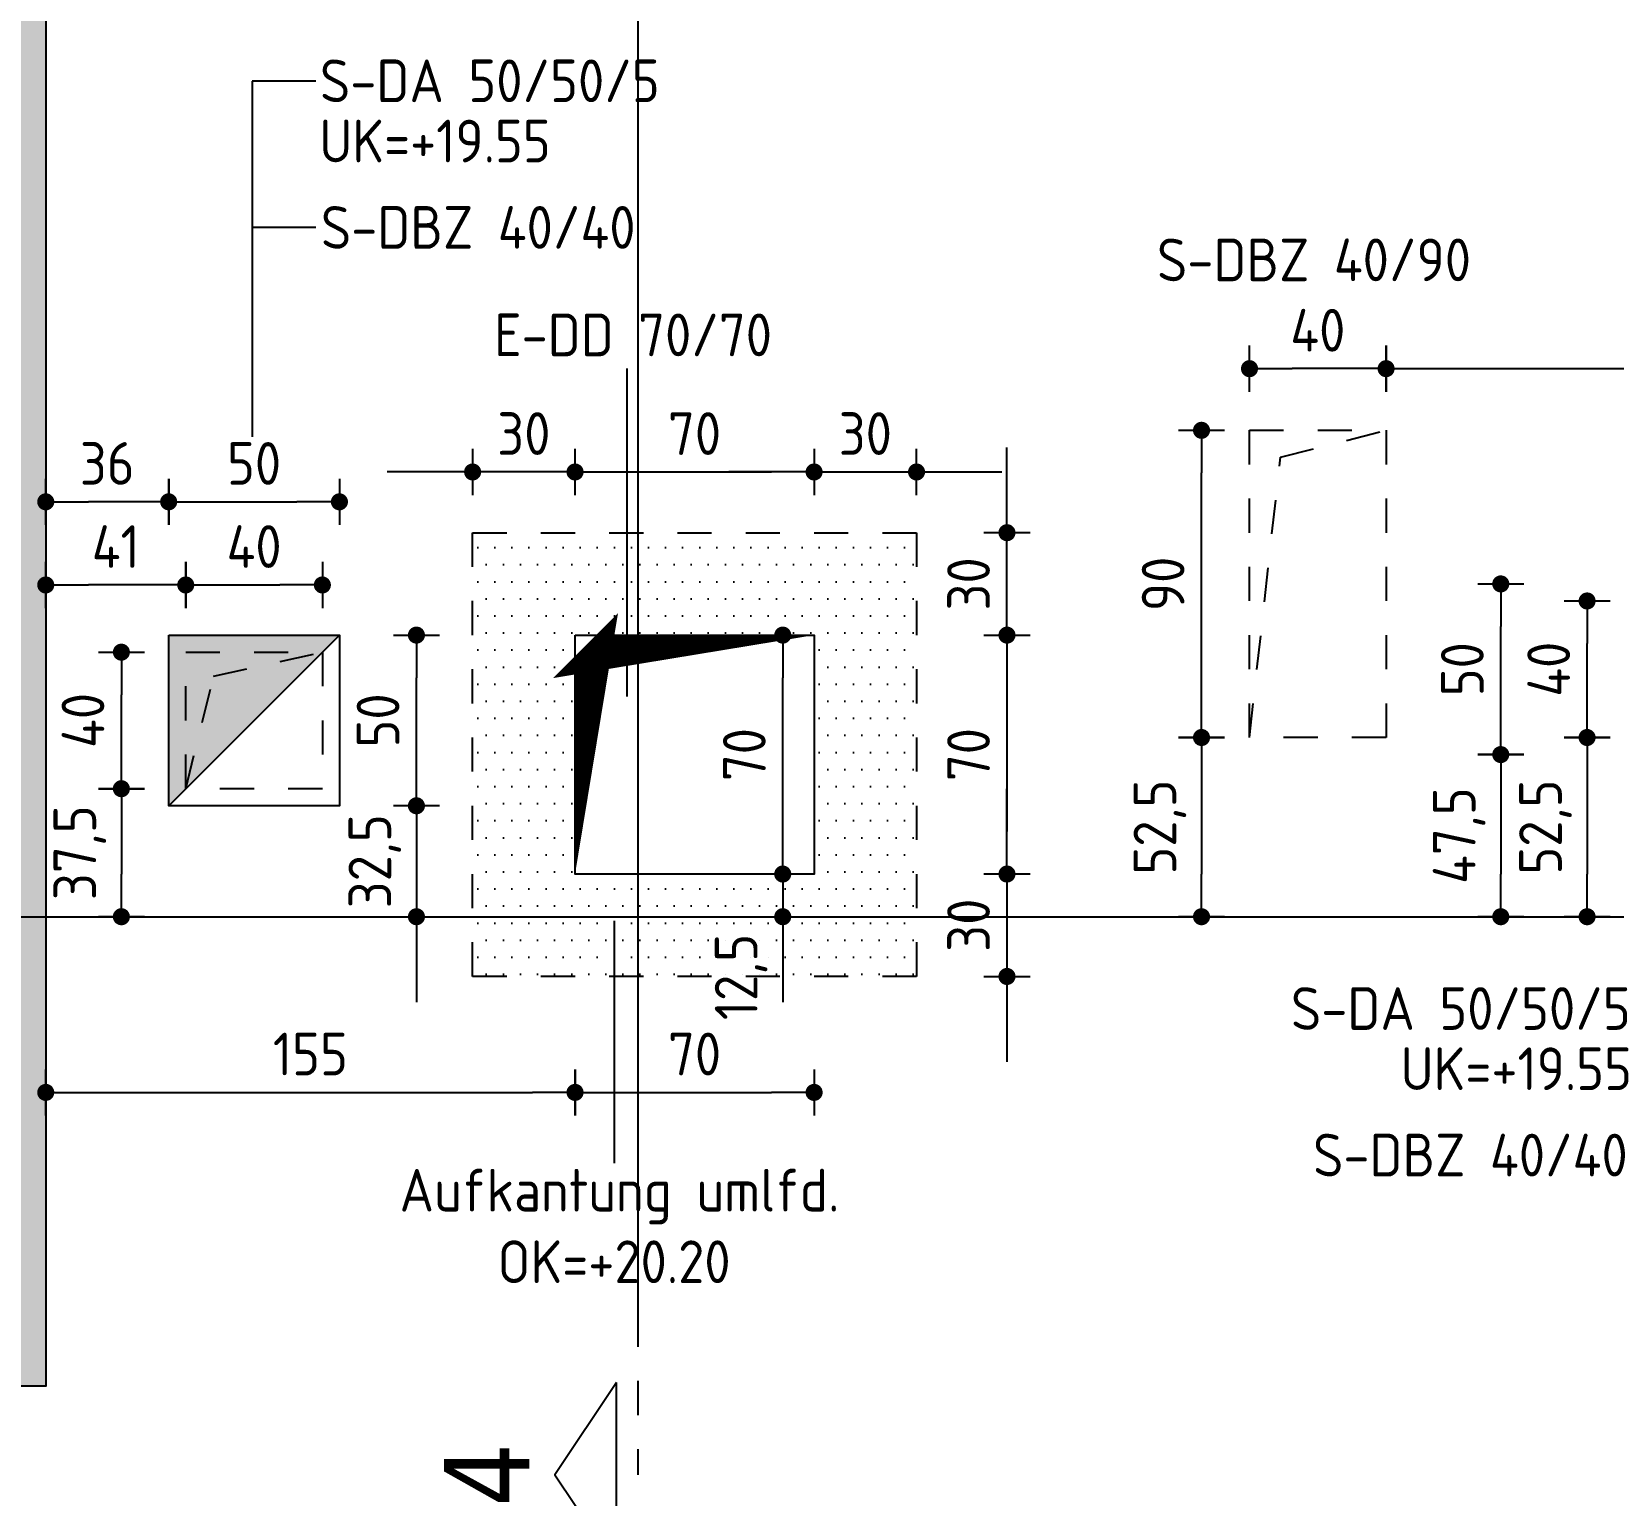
# Model space of a CAD drawing. Extents: x 22 to 185, y 12 to 71.
# Drawn here: x 27.433 to 32.065, y 50.273 to 54.562 of the extents above; entities that cross this region are included whole.
import ezdxf
from ezdxf.enums import TextEntityAlignment as Align

# ---------------------------------------------------------------- set-up
doc = ezdxf.new("R2010")
doc.units = 0
doc.header["$LTSCALE"] = 0.5
doc.header["$MEASUREMENT"] = 0
doc.header["$PDSIZE"] = 0.15
for name, pattern in [('AUSGEZOGEN', [1000.01, 1000, 0.01]), ('HIDDEN2', [0.187, 0.125, -0.062]), ('PUNKT', [0.175, 0.05, -0.125]), ('STRICHPUNKT2', [0.55, 0.25, -0.125, 0.05, -0.125])]:
    doc.linetypes.add(name, pattern=pattern)
doc.layers.get('0').update_dxf_attribs({"linetype": 'CONTINUOUS'})
doc.layers.get('Defpoints').update_dxf_attribs({"linetype": 'CONTINUOUS'})
for name, color, linetype in [('ACHSEN', 7, 'CONTINUOUS'), ('Attika DG', 7, 'CONTINUOUS'), ('BETON', 7, 'CONTINUOUS'), ('DD', 7, 'CONTINUOUS'), ('grau_dunkel', 7, 'CONTINUOUS'), ('grau_mittel', 7, 'CONTINUOUS'), ('HILFE', 7, 'CONTINUOUS'), ('MASSE', 7, 'CONTINUOUS'), ('SCHATTEN', 7, 'CONTINUOUS'), ('SCHNITTE', 7, 'CONTINUOUS'), ('TEXT', 7, 'CONTINUOUS')]:
    doc.layers.add(name, color=color, linetype=linetype)
doc.layers.add('NOPLOT', color=7, linetype='CONTINUOUS', plot=False)
doc.styles.add('HELV', font='tahoma.ttf')
doc.styles.add('TXT', font='isocp.shx')
doc.dimstyles.new('DOT_I', dxfattribs={"dimscale": 0.5, "dimtxt": 0.25, "dimasz": 0.25, "dimexe": 0.1, "dimexo": 0.3, "dimgap": 0.1, "dimtad": 1, "dimdec": 3, "dimzin": 3, "dimtxsty": 'TXT', "dimblk": 'DOT', "dimblk1": 'DOT', "dimblk2": 'DOT', "dimsah": 1, "dimcen": 0.1, "dimse1": 1, "dimse2": 1, "dimazin": 0, "dimtfac": 1, "dimtdec": 4, "dimtix": 1, "dimtmove": 2, "dimatfit": 3, "dimldrblk": 'DOT', "dimfxl": 0, "dimtvp": 1, "dimtolj": 1, "dimtzin": 0, "dimarcsym": 0})

# ---------------------------------------------------------------- blocks, each defined once
blk = doc.blocks.new('DG')
at = {"color": 0, "linetype": 'ByBlock', "lineweight": -2}
blk.add_lwpolyline([(31.45, 13.15), (7.6, 13.15), (7.6, 15.57), (4.025, 15.57), (4.025, 7.825), (3.775, 7.825), (3.775, 15.57), (0.285, 15.57)], dxfattribs=at)
blk = doc.blocks.new('Aufkantung')
at = {"color": 0, "linetype": 'ByBlock', "lineweight": -2}
for points in [[(5.175, 10.325), (6.475, 10.325), (6.475, 9.025), (5.175, 9.025)], [(5.475, 10.025), (6.175, 10.025), (6.175, 9.325), (5.475, 9.325)]]:
    blk.add_lwpolyline(points, close=True, dxfattribs=at)
blk = doc.blocks.new('DOT')
at = {"layer": 'MASSE', "color": 7, "linetype": 'Continuous'}
for p, q in [((0, 0.54), (0, -0.54)), ((0, 0), (-1, 0))]:
    blk.add_line(p, q, dxfattribs=at)
at = {"layer": 'MASSE', "color": 7, "linetype": 'Continuous', "const_width": 0.2}
blk.add_lwpolyline([(-0.1, 0, 1), (0.1, 0, 1)], format="xyb", close=True, dxfattribs=at)
blk = doc.blocks.new('*D175')
at = {"layer": 'Defpoints', "color": 0, "linetype": 'AUSGEZOGEN', "transparency": 16777216}
for p in [(29.0244, 51.4538), (29.7244, 51.4538), (29.7244, 51.4538)]:
    blk.add_point(p, dxfattribs=at)
at = {"layer": 'MASSE', "color": 0, "linetype": 'AUSGEZOGEN', "lineweight": -2, "transparency": 16777216}
blk.add_line((29.1494, 51.4538), (29.5994, 51.4538), dxfattribs=at)
at = {"layer": 'MASSE', "color": 0, "linetype": 'AUSGEZOGEN', "lineweight": -2, "transparency": 16777216, "xscale": 0.125, "yscale": 0.125, "zscale": 0.125, "rotation": 180}
blk.add_blockref('DOT', (29.0244, 51.4538), dxfattribs=at)
at = {"layer": 'MASSE', "color": 0, "linetype": 'AUSGEZOGEN', "lineweight": -2, "transparency": 16777216, "xscale": 0.125, "yscale": 0.125, "zscale": 0.125}
blk.add_blockref('DOT', (29.7244, 51.4538), dxfattribs=at)
at = {"layer": 'MASSE', "color": 0, "linetype": 'AUSGEZOGEN', "transparency": 16777216, "insert": (29.3744, 51.5663), "char_height": 0.125, "attachment_point": 5, "style": 'TXT'}
blk.add_mtext('\\A1;70', dxfattribs=at)
blk = doc.blocks.new('*D176')
at = {"layer": 'Defpoints', "color": 0, "linetype": 'AUSGEZOGEN', "transparency": 16777216}
for p in [(29.6326, 52.7935), (29.6326, 52.7935), (29.6326, 52.0935)]:
    blk.add_point(p, dxfattribs=at)
at = {"layer": 'MASSE', "color": 0, "linetype": 'AUSGEZOGEN', "lineweight": -2, "transparency": 16777216}
blk.add_line((29.6326, 52.2185), (29.6326, 52.6685), dxfattribs=at)
at = {"layer": 'MASSE', "color": 0, "linetype": 'AUSGEZOGEN', "lineweight": -2, "transparency": 16777216, "xscale": 0.125, "yscale": 0.125, "zscale": 0.125}
for p, rotation in [((29.6326, 52.7935), 90), ((29.6326, 52.0935), 270)]:
    blk.add_blockref('DOT', p, dxfattribs=dict(at, rotation=rotation))
at = {"layer": 'MASSE', "color": 0, "linetype": 'AUSGEZOGEN', "transparency": 16777216, "insert": (29.5201, 52.4435), "char_height": 0.125, "attachment_point": 5, "rotation": 90, "style": 'TXT'}
blk.add_mtext('\\A1;70', dxfattribs=at)
blk = doc.blocks.new('*D177')
at = {"layer": 'Defpoints', "color": 0, "linetype": 'AUSGEZOGEN', "transparency": 16777216}
for p in [(29.6326, 52.0935), (29.6326, 51.9685), (29.6326, 51.9685)]:
    blk.add_point(p, dxfattribs=at)
at = {"layer": 'MASSE', "color": 0, "linetype": 'AUSGEZOGEN', "lineweight": -2, "transparency": 16777216}
for p, q in [((29.6326, 52.2185), (29.6326, 52.3435)), ((29.6326, 52.0935), (29.6326, 51.9685)), ((29.6326, 51.8435), (29.6326, 51.7185))]:
    blk.add_line(p, q, dxfattribs=at)
at = {"layer": 'MASSE', "color": 0, "linetype": 'AUSGEZOGEN', "lineweight": -2, "transparency": 16777216, "xscale": 0.125, "yscale": 0.125, "zscale": 0.125}
for p, rotation in [((29.6326, 52.0935), 270), ((29.6326, 51.9685), 90)]:
    blk.add_blockref('DOT', p, dxfattribs=dict(at, rotation=rotation))
at = {"layer": 'MASSE', "color": 0, "linetype": 'AUSGEZOGEN', "transparency": 16777216, "insert": (29.5107, 51.7919), "char_height": 0.125, "attachment_point": 5, "rotation": 90, "style": 'TXT'}
blk.add_mtext('\\A1;12,5', dxfattribs=at)
blk = doc.blocks.new('*D108')
at = {"layer": 'Defpoints', "color": 0, "linetype": 'AUSGEZOGEN', "transparency": 16777216}
for p in [(30.8589, 53.3935), (30.8589, 53.3935), (30.8589, 52.4935)]:
    blk.add_point(p, dxfattribs=at)
at = {"layer": 'MASSE', "color": 0, "linetype": 'AUSGEZOGEN', "lineweight": -2, "transparency": 16777216}
blk.add_line((30.8589, 52.6185), (30.8589, 53.2685), dxfattribs=at)
at = {"layer": 'MASSE', "color": 0, "linetype": 'AUSGEZOGEN', "lineweight": -2, "transparency": 16777216, "xscale": 0.125, "yscale": 0.125, "zscale": 0.125}
for p, rotation in [((30.8589, 53.3935), 90), ((30.8589, 52.4935), 270)]:
    blk.add_blockref('DOT', p, dxfattribs=dict(at, rotation=rotation))
at = {"layer": 'MASSE', "color": 0, "linetype": 'AUSGEZOGEN', "transparency": 16777216, "insert": (30.7464, 52.9435), "char_height": 0.125, "attachment_point": 5, "rotation": 90, "style": 'TXT'}
blk.add_mtext('\\A1;90', dxfattribs=at)
blk = doc.blocks.new('*D109')
at = {"layer": 'Defpoints', "color": 0, "linetype": 'AUSGEZOGEN', "transparency": 16777216}
for p in [(30.8589, 52.4935), (30.8589, 51.9685), (30.8589, 51.9685)]:
    blk.add_point(p, dxfattribs=at)
at = {"layer": 'MASSE', "color": 0, "linetype": 'AUSGEZOGEN', "lineweight": -2, "transparency": 16777216}
blk.add_line((30.8589, 52.3685), (30.8589, 52.0935), dxfattribs=at)
at = {"layer": 'MASSE', "color": 0, "linetype": 'AUSGEZOGEN', "lineweight": -2, "transparency": 16777216, "xscale": 0.125, "yscale": 0.125, "zscale": 0.125}
for p, rotation in [((30.8589, 52.4935), 90), ((30.8589, 51.9685), 270)]:
    blk.add_blockref('DOT', p, dxfattribs=dict(at, rotation=rotation))
at = {"layer": 'MASSE', "color": 0, "linetype": 'AUSGEZOGEN', "transparency": 16777216, "insert": (30.737, 52.231), "char_height": 0.125, "attachment_point": 5, "rotation": 90, "style": 'TXT'}
blk.add_mtext('\\A1;52,5', dxfattribs=at)
blk = doc.blocks.new('*D110')
at = {"layer": 'Defpoints', "color": 0, "linetype": 'AUSGEZOGEN', "transparency": 16777216}
for p in [(30.9994, 53.5741), (30.9994, 53.5741), (31.3994, 53.5741)]:
    blk.add_point(p, dxfattribs=at)
at = {"layer": 'MASSE', "color": 0, "linetype": 'AUSGEZOGEN', "lineweight": -2, "transparency": 16777216}
blk.add_line((31.2744, 53.5741), (31.1244, 53.5741), dxfattribs=at)
at = {"layer": 'MASSE', "color": 0, "linetype": 'AUSGEZOGEN', "lineweight": -2, "transparency": 16777216, "xscale": 0.125, "yscale": 0.125, "zscale": 0.125, "rotation": 180}
blk.add_blockref('DOT', (30.9994, 53.5741), dxfattribs=at)
at = {"layer": 'MASSE', "color": 0, "linetype": 'AUSGEZOGEN', "lineweight": -2, "transparency": 16777216, "xscale": 0.125, "yscale": 0.125, "zscale": 0.125}
blk.add_blockref('DOT', (31.3994, 53.5741), dxfattribs=at)
at = {"layer": 'MASSE', "color": 0, "linetype": 'AUSGEZOGEN', "transparency": 16777216, "insert": (31.1994, 53.6866), "char_height": 0.125, "attachment_point": 5, "style": 'TXT'}
blk.add_mtext('\\A1;40', dxfattribs=at)
blk = doc.blocks.new('*D100')
at = {"layer": 'Defpoints', "color": 0, "linetype": 'AUSGEZOGEN', "transparency": 16777216}
for p in [(31.3994, 53.5741), (33.5994, 53.5741), (33.5994, 53.5741)]:
    blk.add_point(p, dxfattribs=at)
at = {"layer": 'MASSE', "color": 0, "linetype": 'AUSGEZOGEN', "lineweight": -2, "transparency": 16777216}
blk.add_line((31.5244, 53.5741), (33.4744, 53.5741), dxfattribs=at)
at = {"layer": 'MASSE', "color": 0, "linetype": 'AUSGEZOGEN', "lineweight": -2, "transparency": 16777216, "xscale": 0.125, "yscale": 0.125, "zscale": 0.125, "rotation": 180}
blk.add_blockref('DOT', (31.3994, 53.5741), dxfattribs=at)
at = {"layer": 'MASSE', "color": 0, "linetype": 'AUSGEZOGEN', "lineweight": -2, "transparency": 16777216, "xscale": 0.125, "yscale": 0.125, "zscale": 0.125}
blk.add_blockref('DOT', (33.5994, 53.5741), dxfattribs=at)
at = {"layer": 'MASSE', "color": 0, "linetype": 'AUSGEZOGEN', "transparency": 16777216, "insert": (32.4994, 53.6866), "char_height": 0.125, "attachment_point": 5, "style": 'TXT'}
blk.add_mtext('\\A1;220', dxfattribs=at)
blk = doc.blocks.new('*D101')
at = {"layer": 'Defpoints', "color": 0, "linetype": 'AUSGEZOGEN', "transparency": 16777216}
for p in [(31.7352, 52.9435), (31.7352, 52.9435), (31.7352, 52.4435)]:
    blk.add_point(p, dxfattribs=at)
at = {"layer": 'MASSE', "color": 0, "linetype": 'AUSGEZOGEN', "lineweight": -2, "transparency": 16777216}
blk.add_line((31.7352, 52.5685), (31.7352, 52.8185), dxfattribs=at)
at = {"layer": 'MASSE', "color": 0, "linetype": 'AUSGEZOGEN', "lineweight": -2, "transparency": 16777216, "xscale": 0.125, "yscale": 0.125, "zscale": 0.125}
for p, rotation in [((31.7352, 52.9435), 90), ((31.7352, 52.4435), 270)]:
    blk.add_blockref('DOT', p, dxfattribs=dict(at, rotation=rotation))
at = {"layer": 'MASSE', "color": 0, "linetype": 'AUSGEZOGEN', "transparency": 16777216, "insert": (31.6227, 52.6935), "char_height": 0.125, "attachment_point": 5, "rotation": 90, "style": 'TXT'}
blk.add_mtext('\\A1;50', dxfattribs=at)
blk = doc.blocks.new('*D102')
at = {"layer": 'Defpoints', "color": 0, "linetype": 'AUSGEZOGEN', "transparency": 16777216}
for p in [(31.7352, 52.4435), (31.7352, 51.9685), (31.7352, 51.9685)]:
    blk.add_point(p, dxfattribs=at)
at = {"layer": 'MASSE', "color": 0, "linetype": 'AUSGEZOGEN', "lineweight": -2, "transparency": 16777216}
blk.add_line((31.7352, 52.3185), (31.7352, 52.0935), dxfattribs=at)
at = {"layer": 'MASSE', "color": 0, "linetype": 'AUSGEZOGEN', "lineweight": -2, "transparency": 16777216, "xscale": 0.125, "yscale": 0.125, "zscale": 0.125}
for p, rotation in [((31.7352, 52.4435), 90), ((31.7352, 51.9685), 270)]:
    blk.add_blockref('DOT', p, dxfattribs=dict(at, rotation=rotation))
at = {"layer": 'MASSE', "color": 0, "linetype": 'AUSGEZOGEN', "transparency": 16777216, "insert": (31.6134, 52.206), "char_height": 0.125, "attachment_point": 5, "rotation": 90, "style": 'TXT'}
blk.add_mtext('\\A1;47,5', dxfattribs=at)
blk = doc.blocks.new('*D105')
at = {"layer": 'Defpoints', "color": 0, "linetype": 'AUSGEZOGEN', "transparency": 16777216}
for p in [(31.988, 52.4935), (31.988, 51.9685), (31.988, 51.9685)]:
    blk.add_point(p, dxfattribs=at)
at = {"layer": 'MASSE', "color": 0, "linetype": 'AUSGEZOGEN', "lineweight": -2, "transparency": 16777216}
blk.add_line((31.988, 52.3685), (31.988, 52.0935), dxfattribs=at)
at = {"layer": 'MASSE', "color": 0, "linetype": 'AUSGEZOGEN', "lineweight": -2, "transparency": 16777216, "xscale": 0.125, "yscale": 0.125, "zscale": 0.125}
for p, rotation in [((31.988, 52.4935), 90), ((31.988, 51.9685), 270)]:
    blk.add_blockref('DOT', p, dxfattribs=dict(at, rotation=rotation))
at = {"layer": 'MASSE', "color": 0, "linetype": 'AUSGEZOGEN', "transparency": 16777216, "insert": (31.8661, 52.231), "char_height": 0.125, "attachment_point": 5, "rotation": 90, "style": 'TXT'}
blk.add_mtext('\\A1;52,5', dxfattribs=at)
blk = doc.blocks.new('*D106')
at = {"layer": 'Defpoints', "color": 0, "linetype": 'AUSGEZOGEN', "transparency": 16777216}
for p in [(31.988, 52.8935), (31.988, 52.8935), (31.988, 52.4935)]:
    blk.add_point(p, dxfattribs=at)
at = {"layer": 'MASSE', "color": 0, "linetype": 'AUSGEZOGEN', "lineweight": -2, "transparency": 16777216}
blk.add_line((31.988, 52.6185), (31.988, 52.7685), dxfattribs=at)
at = {"layer": 'MASSE', "color": 0, "linetype": 'AUSGEZOGEN', "lineweight": -2, "transparency": 16777216, "xscale": 0.125, "yscale": 0.125, "zscale": 0.125}
for p, rotation in [((31.988, 52.8935), 90), ((31.988, 52.4935), 270)]:
    blk.add_blockref('DOT', p, dxfattribs=dict(at, rotation=rotation))
at = {"layer": 'MASSE', "color": 0, "linetype": 'AUSGEZOGEN', "transparency": 16777216, "insert": (31.8755, 52.6935), "char_height": 0.125, "attachment_point": 5, "rotation": 90, "style": 'TXT'}
blk.add_mtext('\\A1;40', dxfattribs=at)
blk = doc.blocks.new('SCHN-1')
at = {"layer": 'SCHNITTE', "color": 5, "linetype": 'Continuous'}
blk.add_lwpolyline([(0.54, 0.1253), (0, 0.4853), (-0.54, 0.1253)], close=True, dxfattribs=at)
at = {"layer": 'SCHNITTE', "color": 6, "linetype": 'Continuous', "style": 'HELV'}
blk.add_attdef('SCHN-1', text='', height=0.5, dxfattribs=at).set_placement((0, 0.6353), align=Align.CENTER)
blk = doc.blocks.new('*D49')
at = {"layer": 'Defpoints', "color": 0, "linetype": 'AUSGEZOGEN', "transparency": 16777216}
for p in [(30.2892, 53.0935), (30.2892, 53.0935), (30.2892, 52.7935)]:
    blk.add_point(p, dxfattribs=at)
at = {"layer": 'MASSE', "color": 0, "linetype": 'AUSGEZOGEN', "lineweight": -2, "transparency": 16777216}
for p, q in [((30.2892, 53.2185), (30.2892, 53.3435)), ((30.2892, 52.7935), (30.2892, 53.0935)), ((30.2892, 52.6685), (30.2892, 52.5435))]:
    blk.add_line(p, q, dxfattribs=at)
at = {"layer": 'MASSE', "color": 0, "linetype": 'AUSGEZOGEN', "lineweight": -2, "transparency": 16777216, "xscale": 0.125, "yscale": 0.125, "zscale": 0.125}
for p, rotation in [((30.2892, 53.0935), 270), ((30.2892, 52.7935), 90)]:
    blk.add_blockref('DOT', p, dxfattribs=dict(at, rotation=rotation))
at = {"layer": 'MASSE', "color": 0, "linetype": 'AUSGEZOGEN', "transparency": 16777216, "insert": (30.1767, 52.9435), "char_height": 0.125, "attachment_point": 5, "rotation": 90, "style": 'TXT'}
blk.add_mtext('\\A1;30', dxfattribs=at)
blk = doc.blocks.new('*D50')
at = {"layer": 'Defpoints', "color": 0, "linetype": 'AUSGEZOGEN', "transparency": 16777216}
for p in [(30.2892, 52.7935), (30.2892, 52.0935), (30.2892, 52.0935)]:
    blk.add_point(p, dxfattribs=at)
at = {"layer": 'MASSE', "color": 0, "linetype": 'AUSGEZOGEN', "lineweight": -2, "transparency": 16777216}
blk.add_line((30.2892, 52.6685), (30.2892, 52.2185), dxfattribs=at)
at = {"layer": 'MASSE', "color": 0, "linetype": 'AUSGEZOGEN', "lineweight": -2, "transparency": 16777216, "xscale": 0.125, "yscale": 0.125, "zscale": 0.125}
for p, rotation in [((30.2892, 52.7935), 90), ((30.2892, 52.0935), 270)]:
    blk.add_blockref('DOT', p, dxfattribs=dict(at, rotation=rotation))
at = {"layer": 'MASSE', "color": 0, "linetype": 'AUSGEZOGEN', "transparency": 16777216, "insert": (30.1767, 52.4435), "char_height": 0.125, "attachment_point": 5, "rotation": 90, "style": 'TXT'}
blk.add_mtext('\\A1;70', dxfattribs=at)
blk = doc.blocks.new('*D35')
at = {"layer": 'Defpoints', "color": 0, "linetype": 'AUSGEZOGEN', "transparency": 16777216}
for p in [(30.2892, 52.0935), (30.2892, 51.7935), (30.2892, 51.7935)]:
    blk.add_point(p, dxfattribs=at)
at = {"layer": 'MASSE', "color": 0, "linetype": 'AUSGEZOGEN', "lineweight": -2, "transparency": 16777216}
for p, q in [((30.2892, 52.2185), (30.2892, 52.3435)), ((30.2892, 52.0935), (30.2892, 51.7935)), ((30.2892, 51.6685), (30.2892, 51.5435))]:
    blk.add_line(p, q, dxfattribs=at)
at = {"layer": 'MASSE', "color": 0, "linetype": 'AUSGEZOGEN', "lineweight": -2, "transparency": 16777216, "xscale": 0.125, "yscale": 0.125, "zscale": 0.125}
for p, rotation in [((30.2892, 52.0935), 270), ((30.2892, 51.7935), 90)]:
    blk.add_blockref('DOT', p, dxfattribs=dict(at, rotation=rotation))
at = {"layer": 'MASSE', "color": 0, "linetype": 'AUSGEZOGEN', "transparency": 16777216, "insert": (30.1767, 51.9435), "char_height": 0.125, "attachment_point": 5, "rotation": 90, "style": 'TXT'}
blk.add_mtext('\\A1;30', dxfattribs=at)
blk = doc.blocks.new('*D36')
at = {"layer": 'Defpoints', "color": 0, "linetype": 'AUSGEZOGEN', "transparency": 16777216}
for p in [(28.7244, 53.2714), (28.7244, 53.2714), (29.0244, 53.2714)]:
    blk.add_point(p, dxfattribs=at)
at = {"layer": 'MASSE', "color": 0, "linetype": 'AUSGEZOGEN', "lineweight": -2, "transparency": 16777216}
for p, q in [((28.5994, 53.2714), (28.4744, 53.2714)), ((29.0244, 53.2714), (28.7244, 53.2714)), ((29.1494, 53.2714), (29.2744, 53.2714))]:
    blk.add_line(p, q, dxfattribs=at)
at = {"layer": 'MASSE', "color": 0, "linetype": 'AUSGEZOGEN', "lineweight": -2, "transparency": 16777216, "xscale": 0.125, "yscale": 0.125, "zscale": 0.125}
blk.add_blockref('DOT', (28.7244, 53.2714), dxfattribs=at)
at = {"layer": 'MASSE', "color": 0, "linetype": 'AUSGEZOGEN', "lineweight": -2, "transparency": 16777216, "xscale": 0.125, "yscale": 0.125, "zscale": 0.125, "rotation": 180}
blk.add_blockref('DOT', (29.0244, 53.2714), dxfattribs=at)
at = {"layer": 'MASSE', "color": 0, "linetype": 'AUSGEZOGEN', "transparency": 16777216, "insert": (28.8744, 53.3839), "char_height": 0.125, "attachment_point": 5, "style": 'TXT'}
blk.add_mtext('\\A1;30', dxfattribs=at)
blk = doc.blocks.new('*D37')
at = {"layer": 'Defpoints', "color": 0, "linetype": 'AUSGEZOGEN', "transparency": 16777216}
for p in [(29.0244, 53.2714), (29.7244, 53.2714), (29.7244, 53.2714)]:
    blk.add_point(p, dxfattribs=at)
at = {"layer": 'MASSE', "color": 0, "linetype": 'AUSGEZOGEN', "lineweight": -2, "transparency": 16777216}
blk.add_line((29.1494, 53.2714), (29.5994, 53.2714), dxfattribs=at)
at = {"layer": 'MASSE', "color": 0, "linetype": 'AUSGEZOGEN', "lineweight": -2, "transparency": 16777216, "xscale": 0.125, "yscale": 0.125, "zscale": 0.125, "rotation": 180}
blk.add_blockref('DOT', (29.0244, 53.2714), dxfattribs=at)
at = {"layer": 'MASSE', "color": 0, "linetype": 'AUSGEZOGEN', "lineweight": -2, "transparency": 16777216, "xscale": 0.125, "yscale": 0.125, "zscale": 0.125}
blk.add_blockref('DOT', (29.7244, 53.2714), dxfattribs=at)
at = {"layer": 'MASSE', "color": 0, "linetype": 'AUSGEZOGEN', "transparency": 16777216, "insert": (29.3744, 53.3839), "char_height": 0.125, "attachment_point": 5, "style": 'TXT'}
blk.add_mtext('\\A1;70', dxfattribs=at)
blk = doc.blocks.new('*D38')
at = {"layer": 'Defpoints', "color": 0, "linetype": 'AUSGEZOGEN', "transparency": 16777216}
for p in [(29.7244, 53.2714), (30.0244, 53.2714), (30.0244, 53.2714)]:
    blk.add_point(p, dxfattribs=at)
at = {"layer": 'MASSE', "color": 0, "linetype": 'AUSGEZOGEN', "lineweight": -2, "transparency": 16777216}
for p, q in [((29.5994, 53.2714), (29.4744, 53.2714)), ((29.7244, 53.2714), (30.0244, 53.2714)), ((30.1494, 53.2714), (30.2744, 53.2714))]:
    blk.add_line(p, q, dxfattribs=at)
at = {"layer": 'MASSE', "color": 0, "linetype": 'AUSGEZOGEN', "lineweight": -2, "transparency": 16777216, "xscale": 0.125, "yscale": 0.125, "zscale": 0.125}
blk.add_blockref('DOT', (29.7244, 53.2714), dxfattribs=at)
at = {"layer": 'MASSE', "color": 0, "linetype": 'AUSGEZOGEN', "lineweight": -2, "transparency": 16777216, "xscale": 0.125, "yscale": 0.125, "zscale": 0.125, "rotation": 180}
blk.add_blockref('DOT', (30.0244, 53.2714), dxfattribs=at)
at = {"layer": 'MASSE', "color": 0, "linetype": 'AUSGEZOGEN', "transparency": 16777216, "insert": (29.8744, 53.3839), "char_height": 0.125, "attachment_point": 5, "style": 'TXT'}
blk.add_mtext('\\A1;30', dxfattribs=at)
blk = doc.blocks.new('*D270')
at = {"layer": 'Defpoints', "color": 0, "linetype": 'AUSGEZOGEN', "transparency": 16777216}
for p in [(27.6959, 52.7435), (27.6959, 52.7435), (27.6959, 52.3435)]:
    blk.add_point(p, dxfattribs=at)
at = {"layer": 'MASSE', "color": 0, "linetype": 'AUSGEZOGEN', "lineweight": -2, "transparency": 16777216}
blk.add_line((27.6959, 52.4685), (27.6959, 52.6185), dxfattribs=at)
at = {"layer": 'MASSE', "color": 0, "linetype": 'AUSGEZOGEN', "lineweight": -2, "transparency": 16777216, "xscale": 0.125, "yscale": 0.125, "zscale": 0.125}
for p, rotation in [((27.6959, 52.7435), 90), ((27.6959, 52.3435), 270)]:
    blk.add_blockref('DOT', p, dxfattribs=dict(at, rotation=rotation))
at = {"layer": 'MASSE', "color": 0, "linetype": 'AUSGEZOGEN', "transparency": 16777216, "insert": (27.5834, 52.5435), "char_height": 0.125, "attachment_point": 5, "rotation": 90, "style": 'TXT'}
blk.add_mtext('\\A1;40', dxfattribs=at)
blk = doc.blocks.new('*D271')
at = {"layer": 'Defpoints', "color": 0, "linetype": 'AUSGEZOGEN', "transparency": 16777216}
for p in [(27.6959, 52.3435), (27.6959, 51.9685), (27.6959, 51.9685)]:
    blk.add_point(p, dxfattribs=at)
at = {"layer": 'MASSE', "color": 0, "linetype": 'AUSGEZOGEN', "lineweight": -2, "transparency": 16777216}
blk.add_line((27.6959, 52.2185), (27.6959, 52.0935), dxfattribs=at)
at = {"layer": 'MASSE', "color": 0, "linetype": 'AUSGEZOGEN', "lineweight": -2, "transparency": 16777216, "xscale": 0.125, "yscale": 0.125, "zscale": 0.125}
for p, rotation in [((27.6959, 52.3435), 90), ((27.6959, 51.9685), 270)]:
    blk.add_blockref('DOT', p, dxfattribs=dict(at, rotation=rotation))
at = {"layer": 'MASSE', "color": 0, "linetype": 'AUSGEZOGEN', "transparency": 16777216, "insert": (27.5741, 52.156), "char_height": 0.125, "attachment_point": 5, "rotation": 90, "style": 'TXT'}
blk.add_mtext('\\A1;37,5', dxfattribs=at)
blk = doc.blocks.new('*D272')
at = {"layer": 'Defpoints', "color": 0, "linetype": 'AUSGEZOGEN', "transparency": 16777216}
for p in [(27.4744, 51.4538), (29.0244, 51.4538), (29.0244, 51.4538)]:
    blk.add_point(p, dxfattribs=at)
at = {"layer": 'MASSE', "color": 0, "linetype": 'AUSGEZOGEN', "lineweight": -2, "transparency": 16777216}
blk.add_line((27.5994, 51.4538), (28.8994, 51.4538), dxfattribs=at)
at = {"layer": 'MASSE', "color": 0, "linetype": 'AUSGEZOGEN', "lineweight": -2, "transparency": 16777216, "xscale": 0.125, "yscale": 0.125, "zscale": 0.125, "rotation": 180}
blk.add_blockref('DOT', (27.4744, 51.4538), dxfattribs=at)
at = {"layer": 'MASSE', "color": 0, "linetype": 'AUSGEZOGEN', "lineweight": -2, "transparency": 16777216, "xscale": 0.125, "yscale": 0.125, "zscale": 0.125}
blk.add_blockref('DOT', (29.0244, 51.4538), dxfattribs=at)
at = {"layer": 'MASSE', "color": 0, "linetype": 'AUSGEZOGEN', "transparency": 16777216, "insert": (28.2494, 51.5663), "char_height": 0.125, "attachment_point": 5, "style": 'TXT'}
blk.add_mtext('\\A1;155', dxfattribs=at)
blk = doc.blocks.new('*D273')
at = {"layer": 'Defpoints', "color": 0, "linetype": 'AUSGEZOGEN', "transparency": 16777216}
for p in [(28.5599, 52.7935), (28.5599, 52.7935), (28.5599, 52.2935)]:
    blk.add_point(p, dxfattribs=at)
at = {"layer": 'MASSE', "color": 0, "linetype": 'AUSGEZOGEN', "lineweight": -2, "transparency": 16777216}
blk.add_line((28.5599, 52.4185), (28.5599, 52.6685), dxfattribs=at)
at = {"layer": 'MASSE', "color": 0, "linetype": 'AUSGEZOGEN', "lineweight": -2, "transparency": 16777216, "xscale": 0.125, "yscale": 0.125, "zscale": 0.125}
for p, rotation in [((28.5599, 52.7935), 90), ((28.5599, 52.2935), 270)]:
    blk.add_blockref('DOT', p, dxfattribs=dict(at, rotation=rotation))
at = {"layer": 'MASSE', "color": 0, "linetype": 'AUSGEZOGEN', "transparency": 16777216, "insert": (28.4474, 52.5435), "char_height": 0.125, "attachment_point": 5, "rotation": 90, "style": 'TXT'}
blk.add_mtext('\\A1;50', dxfattribs=at)
blk = doc.blocks.new('*D274')
at = {"layer": 'Defpoints', "color": 0, "linetype": 'AUSGEZOGEN', "transparency": 16777216}
for p in [(28.5599, 52.2935), (28.5599, 51.9685), (28.5599, 51.9685)]:
    blk.add_point(p, dxfattribs=at)
at = {"layer": 'MASSE', "color": 0, "linetype": 'AUSGEZOGEN', "lineweight": -2, "transparency": 16777216}
for p, q in [((28.5599, 52.4185), (28.5599, 52.5435)), ((28.5599, 52.2935), (28.5599, 51.9685)), ((28.5599, 51.8435), (28.5599, 51.7185))]:
    blk.add_line(p, q, dxfattribs=at)
at = {"layer": 'MASSE', "color": 0, "linetype": 'AUSGEZOGEN', "lineweight": -2, "transparency": 16777216, "xscale": 0.125, "yscale": 0.125, "zscale": 0.125}
for p, rotation in [((28.5599, 52.2935), 270), ((28.5599, 51.9685), 90)]:
    blk.add_blockref('DOT', p, dxfattribs=dict(at, rotation=rotation))
at = {"layer": 'MASSE', "color": 0, "linetype": 'AUSGEZOGEN', "transparency": 16777216, "insert": (28.438, 52.131), "char_height": 0.125, "attachment_point": 5, "rotation": 90, "style": 'TXT'}
blk.add_mtext('\\A1;32,5', dxfattribs=at)
blk = doc.blocks.new('*D275')
at = {"layer": 'Defpoints', "color": 0, "linetype": 'AUSGEZOGEN', "transparency": 16777216}
for p in [(27.4744, 53.184), (27.4744, 53.184), (27.8344, 53.184)]:
    blk.add_point(p, dxfattribs=at)
at = {"layer": 'MASSE', "color": 0, "linetype": 'AUSGEZOGEN', "lineweight": -2, "transparency": 16777216}
blk.add_line((27.7094, 53.184), (27.5994, 53.184), dxfattribs=at)
at = {"layer": 'MASSE', "color": 0, "linetype": 'AUSGEZOGEN', "lineweight": -2, "transparency": 16777216, "xscale": 0.125, "yscale": 0.125, "zscale": 0.125, "rotation": 180}
blk.add_blockref('DOT', (27.4744, 53.184), dxfattribs=at)
at = {"layer": 'MASSE', "color": 0, "linetype": 'AUSGEZOGEN', "lineweight": -2, "transparency": 16777216, "xscale": 0.125, "yscale": 0.125, "zscale": 0.125}
blk.add_blockref('DOT', (27.8344, 53.184), dxfattribs=at)
at = {"layer": 'MASSE', "color": 0, "linetype": 'AUSGEZOGEN', "transparency": 16777216, "insert": (27.6544, 53.2965), "char_height": 0.125, "attachment_point": 5, "style": 'TXT'}
blk.add_mtext('\\A1;36', dxfattribs=at)
blk = doc.blocks.new('*D276')
at = {"layer": 'Defpoints', "color": 0, "linetype": 'AUSGEZOGEN', "transparency": 16777216}
for p in [(27.8344, 53.184), (28.3344, 53.184), (28.3344, 53.184)]:
    blk.add_point(p, dxfattribs=at)
at = {"layer": 'MASSE', "color": 0, "linetype": 'AUSGEZOGEN', "lineweight": -2, "transparency": 16777216}
blk.add_line((27.9594, 53.184), (28.2094, 53.184), dxfattribs=at)
at = {"layer": 'MASSE', "color": 0, "linetype": 'AUSGEZOGEN', "lineweight": -2, "transparency": 16777216, "xscale": 0.125, "yscale": 0.125, "zscale": 0.125, "rotation": 180}
blk.add_blockref('DOT', (27.8344, 53.184), dxfattribs=at)
at = {"layer": 'MASSE', "color": 0, "linetype": 'AUSGEZOGEN', "lineweight": -2, "transparency": 16777216, "xscale": 0.125, "yscale": 0.125, "zscale": 0.125}
blk.add_blockref('DOT', (28.3344, 53.184), dxfattribs=at)
at = {"layer": 'MASSE', "color": 0, "linetype": 'AUSGEZOGEN', "transparency": 16777216, "insert": (28.0844, 53.2965), "char_height": 0.125, "attachment_point": 5, "style": 'TXT'}
blk.add_mtext('\\A1;50', dxfattribs=at)
blk = doc.blocks.new('*D277')
at = {"layer": 'Defpoints', "color": 0, "linetype": 'AUSGEZOGEN', "transparency": 16777216}
for p in [(27.4744, 52.9404), (27.4744, 52.9404), (27.8844, 52.9404)]:
    blk.add_point(p, dxfattribs=at)
at = {"layer": 'MASSE', "color": 0, "linetype": 'AUSGEZOGEN', "lineweight": -2, "transparency": 16777216}
blk.add_line((27.7594, 52.9404), (27.5994, 52.9404), dxfattribs=at)
at = {"layer": 'MASSE', "color": 0, "linetype": 'AUSGEZOGEN', "lineweight": -2, "transparency": 16777216, "xscale": 0.125, "yscale": 0.125, "zscale": 0.125, "rotation": 180}
blk.add_blockref('DOT', (27.4744, 52.9404), dxfattribs=at)
at = {"layer": 'MASSE', "color": 0, "linetype": 'AUSGEZOGEN', "lineweight": -2, "transparency": 16777216, "xscale": 0.125, "yscale": 0.125, "zscale": 0.125}
blk.add_blockref('DOT', (27.8844, 52.9404), dxfattribs=at)
at = {"layer": 'MASSE', "color": 0, "linetype": 'AUSGEZOGEN', "transparency": 16777216, "insert": (27.6794, 53.0529), "char_height": 0.125, "attachment_point": 5, "style": 'TXT'}
blk.add_mtext('\\A1;41', dxfattribs=at)
blk = doc.blocks.new('*D278')
at = {"layer": 'Defpoints', "color": 0, "linetype": 'AUSGEZOGEN', "transparency": 16777216}
for p in [(27.8844, 52.9404), (28.2844, 52.9404), (28.2844, 52.9404)]:
    blk.add_point(p, dxfattribs=at)
at = {"layer": 'MASSE', "color": 0, "linetype": 'AUSGEZOGEN', "lineweight": -2, "transparency": 16777216}
blk.add_line((28.0094, 52.9404), (28.1594, 52.9404), dxfattribs=at)
at = {"layer": 'MASSE', "color": 0, "linetype": 'AUSGEZOGEN', "lineweight": -2, "transparency": 16777216, "xscale": 0.125, "yscale": 0.125, "zscale": 0.125, "rotation": 180}
blk.add_blockref('DOT', (27.8844, 52.9404), dxfattribs=at)
at = {"layer": 'MASSE', "color": 0, "linetype": 'AUSGEZOGEN', "lineweight": -2, "transparency": 16777216, "xscale": 0.125, "yscale": 0.125, "zscale": 0.125}
blk.add_blockref('DOT', (28.2844, 52.9404), dxfattribs=at)
at = {"layer": 'MASSE', "color": 0, "linetype": 'AUSGEZOGEN', "transparency": 16777216, "insert": (28.0844, 53.0529), "char_height": 0.125, "attachment_point": 5, "style": 'TXT'}
blk.add_mtext('\\A1;40', dxfattribs=at)

msp = doc.modelspace()

# ---------------------------------------------------------------- hatches: boundary and pattern name
at = {"layer": 'Attika DG', "linetype": 'AUSGEZOGEN'}
h = msp.add_hatch(dxfattribs=at)
h.set_pattern_fill('DOTS', color=102, scale=0.8, double=1)
h.set_pattern_definition([(0, (-55.08557, 30.19388), (0.025, 0.05), [0, -0.05])])
h.paths.add_polyline_path([(58.7244, 56.1685), (23.4994, 56.1685), (23.4994, 53.0185), (23.4494, 53.0185), (23.4494, 42.7685), (58.7244, 42.7685)])
h.paths.add_polyline_path([(23.6994, 55.9185), (58.4744, 55.9185), (58.4744, 43.0185), (23.6994, 43.0185)], flags=16)
h = msp.add_hatch(dxfattribs=at)
h.set_pattern_fill('DOTS', color=102, scale=0.8, double=1)
h.set_pattern_definition([(0, (-55.08557, 0), (0.025, 0.05), [0, -0.05])])
h.paths.add_polyline_path([(28.7244, 53.0935), (28.7244, 51.7935), (30.0244, 51.7935), (30.0244, 53.0935)])
h.paths.add_polyline_path([(29.0244, 52.7935), (29.0244, 52.0935), (29.7244, 52.0935), (29.7244, 52.7935)], flags=16)
at = {"layer": 'grau_dunkel'}
msp.add_hatch(color=21, dxfattribs=at).paths.add_polyline_path([(28.3344, 52.7935), (27.8344, 52.7935), (27.8344, 52.2935)])
at = {"layer": 'grau_mittel'}
h = msp.add_hatch(color=61, dxfattribs=at)
h.paths.add_polyline_path([(32.4794, 43.0185), (32.4794, 42.7685), (56.3744, 42.7685), (56.3744, 43.0185)])
h.paths.add_polyline_path([(53.2744, 45.8435), (53.2744, 47.8185), (55.9744, 47.8185), (55.9744, 47.3535), (56.2244, 47.3535), (56.2244, 48.0685), (53.0244, 48.0685), (53.0244, 45.5935), (56.2244, 45.5935), (56.2244, 46.3035), (55.9744, 46.3035), (55.9744, 45.8435)])
h.paths.add_polyline_path([(50.1244, 49.4635), (50.1244, 49.1635), (50.4244, 49.1635), (50.4244, 49.4635)])
h.paths.add_polyline_path([(45.8244, 49.4635), (45.5244, 49.4635), (45.5244, 49.1635), (45.8244, 49.1635)])
h.paths.add_polyline_path([(42.0744, 49.4635), (41.7744, 49.4635), (41.7744, 49.1635), (42.0744, 49.1635)])
h.paths.add_polyline_path([(33.8344, 49.1635), (33.8344, 49.4635), (33.5344, 49.4635), (33.5344, 49.1635)])
h.paths.add_polyline_path([(58.4744, 56.1685), (58.4744, 43.0185), (58.3244, 43.0185), (58.3244, 42.7685), (58.7244, 42.7685), (58.7244, 56.1685)])
h.paths.add_polyline_path([(31.0494, 56.1685), (31.0494, 55.9185), (54.8994, 55.9185), (54.8994, 56.1685)])
h.paths.add_polyline_path([(23.7344, 55.9185), (23.7344, 56.1685), (23.5744, 56.1685), (23.5744, 53.0185), (23.5244, 53.0185), (23.5244, 42.7685), (29.7194, 42.7685), (29.7194, 43.0185), (23.7344, 43.0185)])
h.paths.add_polyline_path([(27.2244, 56.1685), (27.2244, 50.5935), (27.4744, 50.5935), (27.4744, 56.1685)], flags=17)

# ---------------------------------------------------------------- linework, layer by layer
at = {"layer": 'ACHSEN', "color": 140, "linetype": 'AUSGEZOGEN'}
msp.add_line((21.7994, 51.9685), (64.8994, 51.9685), dxfattribs=at)
at = {"layer": 'DD', "color": 7, "linetype": 'HIDDEN2'}
for p, q in [((31.0899, 53.3146), (31.3994, 53.3935)), ((30.9994, 52.4935), (31.0899, 53.3146)), ((27.966, 52.6732), (28.2844, 52.7435)), ((27.8844, 52.3435), (27.966, 52.6732))]:
    msp.add_line(p, q, dxfattribs=at)
at = {"layer": 'DD', "color": 7, "linetype": 'AUSGEZOGEN'}
msp.add_line((27.8344, 52.2935), (28.3344, 52.7935), dxfattribs=at)
at = {"layer": 'DD', "color": 7, "linetype": 'HIDDEN2'}
for points in [[(30.9994, 53.3935), (31.3994, 53.3935), (31.3994, 52.4935), (30.9994, 52.4935)], [(27.8844, 52.7435), (28.2844, 52.7435), (28.2844, 52.3435), (27.8844, 52.3435)]]:
    msp.add_lwpolyline(points, close=True, dxfattribs=at)
at = {"layer": 'DD', "color": 7, "linetype": 'AUSGEZOGEN'}
for points in [[(27.8344, 52.7935), (28.3344, 52.7935), (28.3344, 52.2935), (27.8344, 52.2935)], [(29.0244, 52.7935), (29.7244, 52.7935), (29.7244, 52.0935), (29.0244, 52.0935)]]:
    msp.add_lwpolyline(points, close=True, dxfattribs=at)
at = {"layer": 'HILFE', "color": 102, "linetype": 'AUSGEZOGEN'}
for p, q in [((28.2653, 54.4167), (28.0789, 54.4167)), ((28.0789, 54.4167), (28.0789, 53.3741)), ((28.2653, 53.9877), (28.0789, 53.9877)), ((29.1768, 52.6137), (29.1768, 53.575)), ((29.14, 51.2465), (29.14, 51.9565))]:
    msp.add_line(p, q, dxfattribs=at)
at = {"layer": 'NOPLOT', "color": 191, "linetype": 'AUSGEZOGEN'}
msp.add_line((29.2082, 61.63), (29.2082, 50.8335), dxfattribs=at)
at = {"layer": 'SCHATTEN', "color": 1, "linetype": 'AUSGEZOGEN'}
msp.add_lwpolyline([(29.0244, 52.0935, 0, 0.1141, 0), (29.0812, 52.7888, 0, 0, 0), (29.029, 52.7366, 0.1141, 0, 0), (29.7244, 52.7935, 0, 0, 0)], format="xyseb", dxfattribs=at)
at = {"layer": 'SCHNITTE', "color": 5, "linetype": 'STRICHPUNKT2'}
msp.add_line((29.2082, 50.8335), (29.2082, 50.3335), dxfattribs=at)

# ---------------------------------------------------------------- block references
at = {"layer": 'Attika DG', "color": 102, "linetype": 'PUNKT'}
msp.add_blockref('Aufkantung', (23.5494, 42.7685), dxfattribs=at)
at = {"layer": 'BETON', "color": 6, "linetype": 'AUSGEZOGEN'}
msp.add_blockref('DG', (23.4494, 42.7685), dxfattribs=at)
at = {"layer": 'SCHNITTE', "color": 5, "linetype": 'STRICHPUNKT2', "xscale": 0.5, "yscale": 0.5, "zscale": 0.5, "rotation": 90}
msp.add_blockref('SCHN-1', (29.2082, 50.3335), dxfattribs=at).add_auto_attribs({'SCHN-1': '4'})

# ---------------------------------------------------------------- texts
at = {"layer": 'TEXT', "color": 7, "linetype": 'AUSGEZOGEN', "style": 'TXT'}
for s, p in [('S-DA 50/50/5', (28.2774, 54.3549)), ('UK=+19.55', (28.2754, 54.1784)), ('S-DBZ 40/40', (28.2802, 53.9255)), ('S-DBZ 40/90', (30.7285, 53.8303)), ('E-DD 70/70', (28.7873, 53.6105)), ('S-DA 50/50/5', (31.1208, 51.6371)), ('UK=+19.55', (31.4418, 51.4607)), ('S-DBZ 40/40', (31.1856, 51.2078)), ('Aufkantung umlfd.', (28.5104, 51.1048)), ('OK=+20.20', (28.7975, 50.8952))]:
    msp.add_text(s, height=0.125, dxfattribs=at).set_placement(p)

# ---------------------------------------------------------------- dimensions: what is measured, and where the dimension line sits
at = {"layer": 'MASSE', "color": 7, "linetype": 'AUSGEZOGEN'}
for base, p1, p2, picture, middle in [((30.9994, 53.5741), (31.3994, 53.5741), (30.9994, 53.5741), '*D110', (31.1994, 53.6866)), ((33.5994, 53.5741), (31.3994, 53.5741), (33.5994, 53.5741), '*D100', (32.4994, 53.6866)), ((28.7244, 53.2714), (29.0244, 53.2714), (28.7244, 53.2714), '*D36', (28.8744, 53.3839)), ((29.7244, 53.2714), (29.0244, 53.2714), (29.7244, 53.2714), '*D37', (29.3744, 53.3839)), ((30.0244, 53.2714), (29.7244, 53.2714), (30.0244, 53.2714), '*D38', (29.8744, 53.3839)), ((27.4744, 53.184), (27.8344, 53.184), (27.4744, 53.184), '*D275', (27.6544, 53.2965)), ((28.3344, 53.184), (27.8344, 53.184), (28.3344, 53.184), '*D276', (28.0844, 53.2965)), ((27.4744, 52.9404), (27.8844, 52.9404), (27.4744, 52.9404), '*D277', (27.6794, 53.0529)), ((28.2844, 52.9404), (27.8844, 52.9404), (28.2844, 52.9404), '*D278', (28.0844, 53.0529)), ((29.0244, 51.4538), (27.4744, 51.4538), (29.0244, 51.4538), '*D272', (28.2494, 51.5663)), ((29.7244, 51.4538), (29.0244, 51.4538), (29.7244, 51.4538), '*D175', (29.3744, 51.5663))]:
    dim = msp.add_linear_dim(base=base, p1=p1, p2=p2, dimstyle='DOT_I', override={"dimdec": 0, "dimlfac": 100}, dxfattribs=at)
    dim.commit()
    dim.dimension.update_dxf_attribs({"geometry": picture, "text_midpoint": middle})
for base, p1, p2, override, picture, middle in [((30.8589, 53.3935), (30.8589, 52.4935), (30.8589, 53.3935), {"dimdec": 0, "dimlfac": 100}, '*D108', (30.7464, 52.9435)), ((30.2892, 53.0935), (30.2892, 52.7935), (30.2892, 53.0935), {"dimdec": 0, "dimlfac": 100}, '*D49', (30.1767, 52.9435)), ((31.7352, 52.9435), (31.7352, 52.4435), (31.7352, 52.9435), {"dimdec": 0, "dimlfac": 100}, '*D101', (31.6227, 52.6935)), ((31.988, 52.8935), (31.988, 52.4935), (31.988, 52.8935), {"dimdec": 0, "dimlfac": 100}, '*D106', (31.8755, 52.6935)), ((28.5599, 52.7935), (28.5599, 52.2935), (28.5599, 52.7935), {"dimdec": 0, "dimlfac": 100}, '*D273', (28.4474, 52.5435)), ((29.6326, 52.7935), (29.6326, 52.0935), (29.6326, 52.7935), {"dimdec": 0, "dimlfac": 100}, '*D176', (29.5201, 52.4435)), ((30.2892, 52.0935), (30.2892, 52.7935), (30.2892, 52.0935), {"dimdec": 0, "dimlfac": 100}, '*D50', (30.1767, 52.4435)), ((27.6959, 52.7435), (27.6959, 52.3435), (27.6959, 52.7435), {"dimdec": 0, "dimlfac": 100}, '*D270', (27.5834, 52.5435)), ((28.5599, 51.9685), (28.5599, 52.2935), (28.5599, 51.9685), {"dimdec": 1, "dimlfac": 100}, '*D274', (28.438, 52.131)), ((30.8589, 51.9685), (30.8589, 52.4935), (30.8589, 51.9685), {"dimdec": 1, "dimlfac": 100}, '*D109', (30.737, 52.231)), ((31.988, 51.9685), (31.988, 52.4935), (31.988, 51.9685), {"dimdec": 1, "dimlfac": 100}, '*D105', (31.8661, 52.231)), ((31.7352, 51.9685), (31.7352, 52.4435), (31.7352, 51.9685), {"dimdec": 1, "dimlfac": 100}, '*D102', (31.6134, 52.206)), ((27.6959, 51.9685), (27.6959, 52.3435), (27.6959, 51.9685), {"dimdec": 1, "dimlfac": 100}, '*D271', (27.5741, 52.156)), ((30.2892, 51.7935), (30.2892, 52.0935), (30.2892, 51.7935), {"dimdec": 0, "dimlfac": 100}, '*D35', (30.1767, 51.9435))]:
    dim = msp.add_linear_dim(base=base, p1=p1, p2=p2, angle=90, dimstyle='DOT_I', override=override, dxfattribs=at)
    dim.commit()
    dim.dimension.update_dxf_attribs({"geometry": picture, "text_midpoint": middle})
dim = msp.add_linear_dim(base=(29.6326, 51.9685), p1=(29.6326, 52.0935), p2=(29.6326, 51.9685), angle=90, dimstyle='DOT_I', override={"dimdec": 1, "dimlfac": 100}, dxfattribs=at)
dim.commit()
dim.dimension.update_dxf_attribs({"geometry": '*D177', "text_midpoint": (29.5107, 51.7919), "dimtype": 160})

doc.saveas('drawing.dxf')
